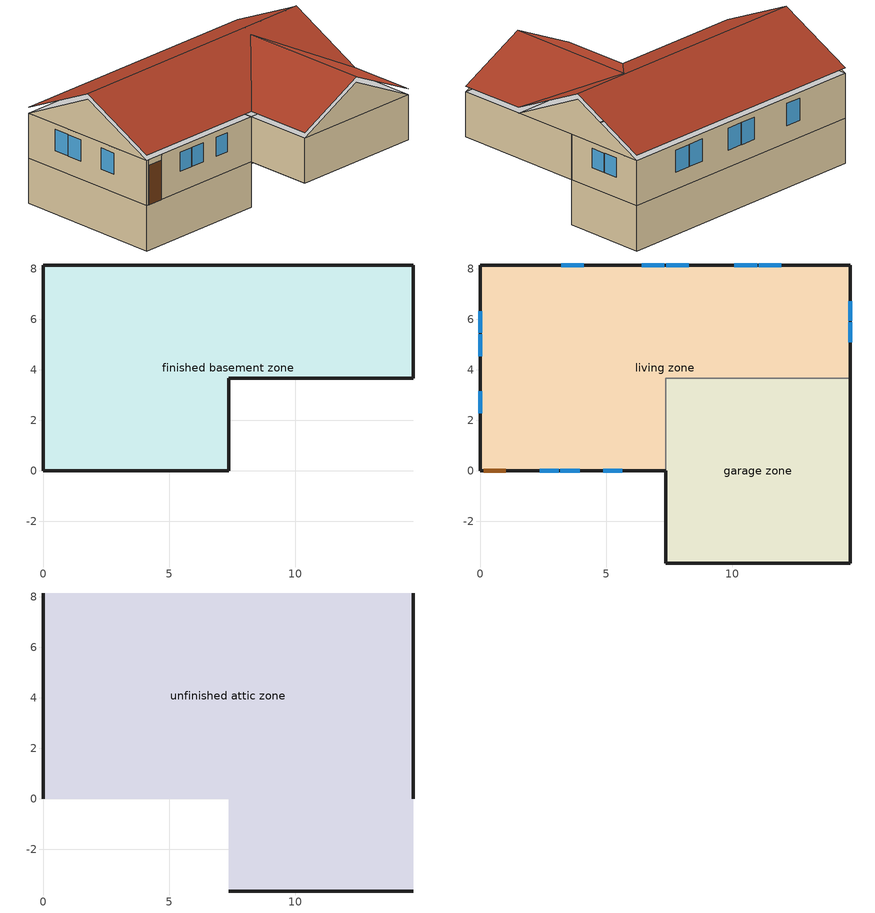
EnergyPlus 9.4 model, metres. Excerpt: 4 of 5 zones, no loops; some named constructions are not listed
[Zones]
finished basement zone
 floor foundation (FloorFndGrndFinB): 0,0 0,8.15 14.68,8.15 14.68,3.66 7.36,3.66 7.36,0 z-2.44
 wall foundation (WallFndGrndFinB): 0,8.15 0,0 7.36,0 7.36,3.66 14.68,3.66 14.68,8.15 0,8.15 z-2.44:0
garage zone
 floor foundation (FloorFndGrndUnfinSlab): 7.36,-3.66 7.36,3.66 14.68,3.66 14.68,-3.66 z0
 wall outside (WallExtUninsUnfin): 7.36,0 7.36,-3.66 14.68,-3.66 14.68,3.66 z0:2.44
 wall to living zone (WallIntFinInsUnfin Reversed): 14.68,3.66 7.36,3.66 7.36,0 z0:2.44
living zone
 floor to finished basement zone (FloorFinUninsFin): 0,0 0,8.15 14.68,8.15 14.68,3.66 7.36,3.66 7.36,0 z0
 wall outside (WallExtInsFin): 14.68,3.66 14.68,8.15 0,8.15 0,0 0.13,0 1.05,0 7.36,0 z0:2.44
 window (WindowConstruction): 14.68,5.09 14.68,5.88 / 14.68,5.94 14.68,6.72 z1.09:2.13; 2.35,0 3.12,0 / 3.18,0 3.95,0 / 4.87,0 5.64,0 z1.11:2.13; 0,6.33 0,5.47 / 0,5.41 0,4.54 / 0,3.15 0,2.29 z0.98:2.13; 11.93,8.15 11.04,8.15 / 10.98,8.15 10.08,8.15 / 8.27,8.15 7.37,8.15 / 7.31,8.15 6.41,8.15 / 4.12,8.15 3.22,8.15 z0.94:2.13
 door (Door): 0.15,0 1.02,0 z0:2.13
unfinished attic zone
 floor to living zone (FloorFinInsUnfinAttic): 14.68,8.15 14.68,3.66 7.36,3.66 7.36,0 0,0 0,8.15 z2.44
 floor to garage zone (FloorUnfinUninsUnfin): 14.68,3.66 14.68,0 7.36,0 7.36,3.66 z2.44; 7.36,-3.66 7.36,0 14.68,0 14.68,-3.66 z2.44
 wall outside (WallExtUninsUnfin): 0,4.08,4.48 0,8.15,2.44 0,0,2.44; 14.68,4.08,4.48 14.68,0,2.44 14.68,8.15,2.44; 7.36,-3.66,2.44 14.68,-3.66,2.44 11.02,-3.66,4.27
 roof outside (RoofUnfinInsExt): 0,4.08,4.78 14.68,4.08,4.78 14.68,8.15,2.74 0,8.15,2.74; 7.36,0,2.74 7.36,-3.66,2.74 11.02,-3.66,4.57 11.02,3.66,4.57; 14.68,0,2.74 11.02,3.66,4.57 11.02,-3.66,4.57 14.68,-3.66,2.74; 0,4.08,4.78 0,0,2.74 14.68,0,2.74 14.68,4.08,4.78
[Construction]
FloorFinInsUnfinAttic Reversed: Drywall 0.5 in., FloorUATrussandIns, FloorUAAdditionalCeilingIns
FloorFinUninsFin Reversed: Floor Covering, Wood Floor, RoofSheathing, FloorFinStudAndAirFloor, Drywall 0.5 in.
FloorUnfinUninsUnfin Reversed: RoofSheathing, FloorFinStudAndAirFloor 1
WallIntFinInsUnfin: WallSheathing, WallStudAndCavity 1
[Schedule:Day:Interval]
residential lighting schedule allday1: No, 01:00, 0.123302, 02:00, 0.0739811, 04:00, 0.0493208, 05:00, 0.0548336, 06:00, 0.150457, 07:00, 0.353231, 08:00, 0.447005, 09:00, 0.475041, 10:00, 0.488309, 11:00, 0.475032, 12:00, 0.456637, 13:00, 0.443361, 14:00, 0.439454, 15:00, 0.444486, 16:00, 0.47786, 17:00, 0.574395, 18:00, 0.759343, 19:00, 0.953504, 20:00, 1, 21:00, 0.854289, 22:00, 0.647696, 23:00, 0.556941, 24:00, 0.248321
residential lighting schedule allday2: No, 01:00, 0.123302, 02:00, 0.0739811, 04:00, 0.0493208, 05:00, 0.0545516, 06:00, 0.149051, 07:00, 0.34993, 08:00, 0.442827, 09:00, 0.468321, 10:00, 0.479186, 11:00, 0.466033, 12:00, 0.44781, 13:00, 0.434658, 14:00, 0.430787, 15:00, 0.43303, 16:00, 0.450602, 17:00, 0.50904, 18:00, 0.644221, 19:00, 0.836598, 20:00, 0.969663, 21:00, 0.930766, 22:00, 0.754879, 23:00, 0.668841, 24:00, 0.248321
residential lighting schedule allday3: No, 01:00, 0.123302, 02:00, 0.0739811, 04:00, 0.0493208, 05:00, 0.053781, 06:00, 0.145208, 07:00, 0.340909, 08:00, 0.431412, 09:00, 0.450182, 10:00, 0.454699, 11:00, 0.441885, 12:00, 0.424133, 13:00, 0.411319, 14:00, 0.407548, 15:00, 0.40855, 16:00, 0.418201, 17:00, 0.4534, 18:00, 0.546368, 19:00, 0.70833, 20:00, 0.875438, 21:00, 0.930501, 22:00, 0.827565, 23:00, 0.510623, 24:00, 0.248321
residential lighting schedule allday4: No, 01:00, 0.123302, 02:00, 0.0739811, 04:00, 0.0493208, 05:00, 0.0527285, 06:00, 0.13996, 07:00, 0.328587, 08:00, 0.415819, 09:00, 0.425922, 10:00, 0.422288, 11:00, 0.409937, 12:00, 0.392826, 13:00, 0.380475, 14:00, 0.376841, 15:00, 0.37659, 16:00, 0.377626, 17:00, 0.383211, 18:00, 0.405664, 19:00, 0.469863, 20:00, 0.597051, 21:00, 0.761124, 22:00, 0.871759, 23:00, 0.599598, 24:00, 0.248321
residential lighting schedule allday5: No, 01:00, 0.123302, 02:00, 0.0739811, 04:00, 0.0493208, 05:00, 0.0516759, 06:00, 0.134711, 07:00, 0.316265, 08:00, 0.400226, 09:00, 0.402261, 10:00, 0.391074, 11:00, 0.379187, 12:00, 0.362717, 13:00, 0.35083, 14:00, 0.347332, 15:00, 0.34706, 16:00, 0.347745, 17:00, 0.351373, 18:00, 0.366193, 19:00, 0.41067, 20:00, 0.506938, 21:00, 0.651367, 22:00, 0.785877, 23:00, 0.580106, 24:00, 0.248321
residential lighting schedule allday6: No, 01:00, 0.123302, 02:00, 0.0739811, 04:00, 0.0493208, 05:00, 0.0509054, 06:00, 0.130869, 07:00, 0.307245, 08:00, 0.388811, 09:00, 0.38532, 10:00, 0.368984, 11:00, 0.357436, 12:00, 0.341436, 13:00, 0.329888, 14:00, 0.32649, 15:00, 0.326226, 16:00, 0.32684, 17:00, 0.329866, 18:00, 0.341737, 19:00, 0.376949, 20:00, 0.45473, 21:00, 0.578932, 22:00, 0.712165, 23:00, 0.553216, 24:00, 0.248321
residential lighting schedule allday7: No, 01:00, 0.123302, 02:00, 0.0739811, 04:00, 0.0493208, 05:00, 0.0506234, 06:00, 0.129463, 07:00, 0.303943, 08:00, 0.384632, 09:00, 0.379199, 10:00, 0.361059, 11:00, 0.349635, 12:00, 0.333807, 13:00, 0.322383, 14:00, 0.319021, 15:00, 0.318763, 16:00, 0.319388, 17:00, 0.32246, 18:00, 0.334479, 19:00, 0.370027, 20:00, 0.448309, 21:00, 0.57287, 22:00, 0.705854, 23:00, 0.549731, 24:00, 0.248321
residential lighting schedule allday8: No, 01:00, 0.123302, 02:00, 0.0739811, 04:00, 0.0493208, 05:00, 0.0509054, 06:00, 0.130869, 07:00, 0.307245, 08:00, 0.388811, 09:00, 0.38532, 10:00, 0.368984, 11:00, 0.357436, 12:00, 0.341436, 13:00, 0.329888, 14:00, 0.32649, 15:00, 0.326248, 16:00, 0.327092, 17:00, 0.331413, 18:00, 0.348463, 19:00, 0.397833, 20:00, 0.500614, 21:00, 0.64787, 22:00, 0.775691, 23:00, 0.56979, 24:00, 0.248321
residential lighting schedule allday9: No, 01:00, 0.123302, 02:00, 0.0739811, 04:00, 0.0493208, 05:00, 0.0516759, 06:00, 0.134711, 07:00, 0.316265, 08:00, 0.400226, 09:00, 0.402261, 10:00, 0.391074, 11:00, 0.379187, 12:00, 0.362717, 13:00, 0.35083, 14:00, 0.347332, 15:00, 0.347237, 16:00, 0.349372, 17:00, 0.359428, 18:00, 0.394846, 19:00, 0.482858, 20:00, 0.631738, 21:00, 0.787598, 22:00, 0.850417, 23:00, 0.567018, 24:00, 0.248321
residential lighting schedule allday10: No, 01:00, 0.123302, 02:00, 0.0739811, 04:00, 0.0493208, 05:00, 0.0527285, 06:00, 0.13996, 07:00, 0.328587, 08:00, 0.415819, 09:00, 0.425922, 10:00, 0.422288, 11:00, 0.409937, 12:00, 0.392826, 13:00, 0.380475, 14:00, 0.376841, 15:00, 0.377279, 16:00, 0.383418, 17:00, 0.408404, 18:00, 0.481995, 19:00, 0.627038, 20:00, 0.804052, 21:00, 0.900903, 22:00, 0.83881, 23:00, 0.521548, 24:00, 0.248321
residential lighting schedule allday11: No, 01:00, 0.123302, 02:00, 0.0739811, 04:00, 0.0493208, 05:00, 0.053781, 06:00, 0.145208, 07:00, 0.340909, 08:00, 0.431412, 09:00, 0.450182, 10:00, 0.454699, 11:00, 0.441885, 12:00, 0.424133, 13:00, 0.411319, 14:00, 0.407548, 15:00, 0.41704, 16:00, 0.466995, 17:00, 0.583454, 18:00, 0.770079, 19:00, 0.929257, 20:00, 0.932107, 21:00, 0.776054, 22:00, 0.588319, 23:00, 0.509993, 24:00, 0.248321
residential lighting schedule allday12: No, 01:00, 0.123302, 02:00, 0.0739811, 04:00, 0.0493208, 05:00, 0.0545516, 06:00, 0.149051, 07:00, 0.34993, 08:00, 0.442827, 09:00, 0.468321, 10:00, 0.479186, 11:00, 0.466033, 12:00, 0.44781, 13:00, 0.434658, 14:00, 0.430787, 15:00, 0.440749, 16:00, 0.495698, 17:00, 0.626939, 18:00, 0.831803, 19:00, 0.986862, 20:00, 0.954097, 21:00, 0.764982, 22:00, 0.575481, 23:00, 0.501846, 24:00, 0.248321
Schedule Day 19; res mv_1 dryer exhaust schedule allday1; res mv_1 dryer exhaust schedule allday3; residential clothes dryer electric schedule allday1; residential clothes dryer electric schedule allday3; Schedule Day 1; Schedule Day 12; Schedule Day 13; Schedule Day 14; Schedule Day 16; Schedule Day 18; Schedule Day 20; Schedule Day 21; Schedule Day 22; Schedule Day 23; Schedule Day 24; Schedule Day 25; Schedule Day 26; Schedule Day 27; Schedule Day 28; Schedule Day 29; Schedule Day 3; Schedule Day 30; Schedule Day 31; Schedule Day 32; Schedule Day 33; Schedule Day 7; Window shading schedule allday1; Window shading schedule allday11; Window shading schedule allday12; Window shading schedule allday2; Window shading schedule allday3; Window shading schedule allday4: No, 24:00, 0
res mv_1 bath exhaust schedule allday1; res mv_1 bath exhaust schedule allday10; res mv_1 bath exhaust schedule allday11; res mv_1 bath exhaust schedule allday12; res mv_1 bath exhaust schedule allday2; res mv_1 bath exhaust schedule allday3; res mv_1 bath exhaust schedule allday4; res mv_1 bath exhaust schedule allday5; res mv_1 bath exhaust schedule allday6; res mv_1 bath exhaust schedule allday7; res mv_1 bath exhaust schedule allday8; res mv_1 bath exhaust schedule allday9; res mv_1 range exhaust schedule allday1; res mv_1 range exhaust schedule allday10; res mv_1 range exhaust schedule allday11; res mv_1 range exhaust schedule allday12; res mv_1 range exhaust schedule allday2; res mv_1 range exhaust schedule allday3; res mv_1 range exhaust schedule allday4; res mv_1 range exhaust schedule allday5; res mv_1 range exhaust schedule allday6; res mv_1 range exhaust schedule allday7; res mv_1 range exhaust schedule allday8; res mv_1 range exhaust schedule allday9: No, 19:00, 0, 20:00, 1, 24:00, 0
res mv_1 dryer exhaust schedule allday2: No, 09:10, 0, 09:20, 0.2, 16:10, 1, 16:20, 0.3, 24:00, 0
res mv_1 dryer exhaust schedule allday4: No, 10:30, 0, 10:40, 0.3, 11:00, 1, 11:10, 0.1, 11:50, 0, 12:00, 0.9, 12:10, 1, 12:20, 0.5, 24:00, 0
res mv_1 dryer exhaust schedule allday5: No, 09:10, 0, 09:20, 0.4, 09:40, 1, 24:00, 0
res mv_1 dryer exhaust schedule allday6: No, 13:00, 0, 13:40, 1, 13:50, 0.7, 24:00, 0
res mv_1 dryer exhaust schedule allday7: No, 11:10, 0, 11:20, 0.5, 11:30, 1, 11:40, 0.9, 24:00, 0
res nv_1 availability schedule allday1 on; res nv_1 availability schedule allday1 on 1; res nv_1 availability schedule allday1 on 10; res nv_1 availability schedule allday1 on 11; res nv_1 availability schedule allday1 on 2; res nv_1 availability schedule allday1 on 3; res nv_1 availability schedule allday1 on 4; res nv_1 availability schedule allday1 on 5; res nv_1 availability schedule allday1 on 6; res nv_1 availability schedule allday1 on 7; res nv_1 availability schedule allday1 on 8; res nv_1 availability schedule allday1 on 9: No, 01:00, 1, 02:00, 1, 03:00, 1, 04:00, 1, 05:00, 1, 06:00, 1, 07:00, 1, 08:00, 1, 09:00, 1, 10:00, 1, 11:00, 1, 12:00, 1, 13:00, 1, 14:00, 1, 15:00, 1, 16:00, 1, 17:00, 1, 18:00, 1, 19:00, 1, 20:00, 1, 21:00, 1, 22:00, 1, 23:00, 1, 24:00, 1
res nv_1 temp schedule allday1; res nv_1 temp schedule allday11; res nv_1 temp schedule allday12; res nv_1 temp schedule allday2; res nv_1 temp schedule allday3; res nv_1 temp schedule allday4: No, 24:00, 22.2222
res nv_1 temp schedule allday10; res nv_1 temp schedule allday5; res nv_1 temp schedule allday6: No, 24:00, 20.5556
res nv_1 temp schedule allday7; res nv_1 temp schedule allday8; res nv_1 temp schedule allday9: No, 01:00, 20.5556, 24:00, 22.2222
residential ceiling fan benchmark|living space schedule allday1; residential ceiling fan benchmark|living space schedule allday12; residential misc plug loads schedule allday1; residential misc plug loads schedule allday12: No, 01:00, 0.559347, 03:00, 0.517396, 04:00, 0.503412, 05:00, 0.461461, 06:00, 0.503412, 07:00, 0.601298, 08:00, 0.657232, 09:00, 0.475445, 10:00, 0.321624, 11:00, 0.335608, 12:00, 0.349592, 13:00, 0.335608, 14:00, 0.391543, 15:00, 0.433494, 16:00, 0.447477, 17:00, 0.545363, 18:00, 0.741134, 19:00, 0.880971, 20:00, 0.936905, 21:00, 0.99284, 22:00, 0.964873, 23:00, 0.825036, 24:00, 0.699183
residential ceiling fan benchmark|living space schedule allday10; residential misc plug loads schedule allday10: No, 01:00, 0.443712, 03:00, 0.410434, 04:00, 0.399341, 05:00, 0.366063, 06:00, 0.399341, 07:00, 0.476991, 08:00, 0.521362, 09:00, 0.377156, 10:00, 0.255135, 11:00, 0.266227, 12:00, 0.27732, 13:00, 0.266227, 14:00, 0.310599, 15:00, 0.343877, 16:00, 0.35497, 17:00, 0.43262, 18:00, 0.587919, 19:00, 0.698847, 20:00, 0.743218, 21:00, 0.787589, 22:00, 0.765404, 23:00, 0.654476, 24:00, 0.55464
residential ceiling fan benchmark|living space schedule allday11; residential misc plug loads schedule allday11: No, 01:00, 0.442368, 03:00, 0.40919, 04:00, 0.398131, 05:00, 0.364953, 06:00, 0.398131, 07:00, 0.475545, 08:00, 0.519782, 09:00, 0.376013, 10:00, 0.254361, 11:00, 0.265421, 12:00, 0.27648, 13:00, 0.265421, 14:00, 0.309657, 15:00, 0.342835, 16:00, 0.353894, 17:00, 0.431309, 18:00, 0.586137, 19:00, 0.696729, 20:00, 0.740966, 21:00, 0.785203, 22:00, 0.763084, 23:00, 0.652493, 24:00, 0.55296
residential ceiling fan benchmark|living space schedule allday2; residential misc plug loads schedule allday2: No, 01:00, 0.56338, 03:00, 0.521127, 04:00, 0.507042, 05:00, 0.464789, 06:00, 0.507042, 07:00, 0.605634, 08:00, 0.661972, 09:00, 0.478873, 10:00, 0.323944, 11:00, 0.338028, 12:00, 0.352113, 13:00, 0.338028, 14:00, 0.394366, 15:00, 0.43662, 16:00, 0.450704, 17:00, 0.549296, 18:00, 0.746479, 19:00, 0.887324, 20:00, 0.943662, 21:00, 1, 22:00, 0.971831, 23:00, 0.830986, 24:00, 0.704225
residential ceiling fan benchmark|living space schedule allday3; residential ceiling fan benchmark|living space schedule allday5; residential misc plug loads schedule allday3; residential misc plug loads schedule allday5: No, 01:00, 0.445057, 03:00, 0.411678, 04:00, 0.400551, 05:00, 0.367172, 06:00, 0.400551, 07:00, 0.478436, 08:00, 0.522942, 09:00, 0.378298, 10:00, 0.255908, 11:00, 0.267034, 12:00, 0.278161, 13:00, 0.267034, 14:00, 0.31154, 15:00, 0.344919, 16:00, 0.356046, 17:00, 0.433931, 18:00, 0.5897, 19:00, 0.700965, 20:00, 0.74547, 21:00, 0.789976, 22:00, 0.767723, 23:00, 0.656459, 24:00, 0.556321
residential ceiling fan benchmark|living space schedule allday4; residential misc plug loads schedule allday4: No, 01:00, 0.443264, 03:00, 0.410019, 04:00, 0.398938, 05:00, 0.365693, 06:00, 0.398938, 07:00, 0.476509, 08:00, 0.520835, 09:00, 0.376775, 10:00, 0.254877, 11:00, 0.265959, 12:00, 0.27704, 13:00, 0.265959, 14:00, 0.310285, 15:00, 0.34353, 16:00, 0.354611, 17:00, 0.432183, 18:00, 0.587325, 19:00, 0.698141, 20:00, 0.742468, 21:00, 0.786794, 22:00, 0.764631, 23:00, 0.653815, 24:00, 0.55408
residential ceiling fan benchmark|living space schedule allday6; residential ceiling fan benchmark|living space schedule allday9; residential misc plug loads schedule allday6; residential misc plug loads schedule allday9: No, 01:00, 0.370657, 03:00, 0.342857, 04:00, 0.333591, 05:00, 0.305792, 06:00, 0.333591, 07:00, 0.398456, 08:00, 0.435522, 09:00, 0.315058, 10:00, 0.213128, 11:00, 0.222394, 12:00, 0.23166, 13:00, 0.222394, 14:00, 0.25946, 15:00, 0.287259, 16:00, 0.296525, 17:00, 0.36139, 18:00, 0.49112, 19:00, 0.583784, 20:00, 0.62085, 21:00, 0.657916, 22:00, 0.639383, 23:00, 0.546719, 24:00, 0.463321
residential ceiling fan benchmark|living space schedule allday7; residential ceiling fan benchmark|living space schedule allday8; residential misc plug loads schedule allday7; residential misc plug loads schedule allday8: No, 01:00, 0.367968, 03:00, 0.34037, 04:00, 0.331171, 05:00, 0.303573, 06:00, 0.331171, 07:00, 0.395565, 08:00, 0.432362, 09:00, 0.312772, 10:00, 0.211581, 11:00, 0.220781, 12:00, 0.22998, 13:00, 0.220781, 14:00, 0.257577, 15:00, 0.285175, 16:00, 0.294374, 17:00, 0.358768, 18:00, 0.487557, 19:00, 0.579549, 20:00, 0.616346, 21:00, 0.653142, 22:00, 0.634744, 23:00, 0.542752, 24:00, 0.459959
residential ceiling fan schedule allday1; residential ceiling fan schedule allday10; residential ceiling fan schedule allday11; residential ceiling fan schedule allday12; residential ceiling fan schedule allday2; residential ceiling fan schedule allday3; residential ceiling fan schedule allday4; residential ceiling fan schedule allday5; residential ceiling fan schedule allday6; residential ceiling fan schedule allday7; residential ceiling fan schedule allday8; residential ceiling fan schedule allday9; Window shading schedule allday10; Window shading schedule allday5; Window shading schedule allday6; Window shading schedule allday7; Window shading schedule allday8; Window shading schedule allday9: No, 24:00, 1
residential clothes dryer electric schedule allday2: No, 11:10, 0, 11:20, 0.0714774, 11:30, 0.0606432, 11:40, 0.0865929, 12:30, 0, 12:40, 0.0620503, 12:50, 0.103879, 13:00, 0.0136683, 13:40, 0, 13:50, 0.0197387, 14:00, 0.054191, 14:10, 0.206975, 14:20, 0.0215879, 24:00, 0
residential clothes dryer electric schedule allday4: No, 12:30, 0, 12:40, 0.0051658, 13:50, 0, 14:00, 0.0673366, 24:00, 0
residential clothes dryer electric schedule allday5: No, 11:10, 0, 11:20, 0.0625528, 24:00, 0
residential clothes dryer electric schedule allday6: No, 15:00, 0, 15:10, 0.0912161, 24:00, 0
residential clothes dryer electric schedule allday7: No, 13:10, 0, 13:20, 0.0174673, 24:00, 0
residential extra refrigerator schedule allday1; residential extra refrigerator schedule allday12; residential freezer schedule allday1; residential freezer schedule allday12; residential refrigerator schedule allday1; residential refrigerator schedule allday12: No, 01:00, 0.610949, 02:00, 0.595675, 03:00, 0.580401, 04:00, 0.565128, 06:00, 0.549854, 07:00, 0.580401, 08:00, 0.610949, 10:00, 0.626223, 12:00, 0.610949, 15:00, 0.641496, 16:00, 0.626223, 17:00, 0.672044, 18:00, 0.733139, 19:00, 0.763686, 20:00, 0.733139, 21:00, 0.717865, 22:00, 0.702591, 23:00, 0.672044, 24:00, 0.626223
residential extra refrigerator schedule allday10; residential freezer schedule allday10; residential refrigerator schedule allday10: No, 01:00, 0.679562, 02:00, 0.662573, 03:00, 0.645584, 04:00, 0.628595, 06:00, 0.611606, 07:00, 0.645584, 08:00, 0.679562, 10:00, 0.696551, 12:00, 0.679562, 15:00, 0.71354, 16:00, 0.696551, 17:00, 0.747518, 18:00, 0.815474, 19:00, 0.849453, 20:00, 0.815474, 21:00, 0.798485, 22:00, 0.781496, 23:00, 0.747518, 24:00, 0.696551
residential extra refrigerator schedule allday11; residential freezer schedule allday11; residential refrigerator schedule allday11: No, 01:00, 0.675182, 02:00, 0.658303, 03:00, 0.641423, 04:00, 0.624544, 06:00, 0.607664, 07:00, 0.641423, 08:00, 0.675182, 10:00, 0.692062, 12:00, 0.675182, 15:00, 0.708942, 16:00, 0.692062, 17:00, 0.742701, 18:00, 0.810219, 19:00, 0.843978, 20:00, 0.810219, 21:00, 0.793339, 22:00, 0.77646, 23:00, 0.742701, 24:00, 0.692062
residential extra refrigerator schedule allday2; residential freezer schedule allday2; residential refrigerator schedule allday2: No, 01:00, 0.609489, 02:00, 0.594252, 03:00, 0.579015, 04:00, 0.563777, 06:00, 0.54854, 07:00, 0.579015, 08:00, 0.609489, 10:00, 0.624726, 12:00, 0.609489, 15:00, 0.639964, 16:00, 0.624726, 17:00, 0.670438, 18:00, 0.731387, 19:00, 0.761861, 20:00, 0.731387, 21:00, 0.71615, 22:00, 0.700912, 23:00, 0.670438, 24:00, 0.624726
residential extra refrigerator schedule allday3; residential extra refrigerator schedule allday4; residential extra refrigerator schedule allday5; residential freezer schedule allday3; residential freezer schedule allday4; residential freezer schedule allday5; residential refrigerator schedule allday3; residential refrigerator schedule allday4; residential refrigerator schedule allday5: No, 01:00, 0.791241, 02:00, 0.77146, 03:00, 0.751679, 04:00, 0.731898, 06:00, 0.712117, 07:00, 0.751679, 08:00, 0.791241, 10:00, 0.811022, 12:00, 0.791241, 15:00, 0.830803, 16:00, 0.811022, 17:00, 0.870365, 18:00, 0.949489, 19:00, 0.989051, 20:00, 0.949489, 21:00, 0.929708, 22:00, 0.909927, 23:00, 0.870365, 24:00, 0.811022
residential extra refrigerator schedule allday6; residential extra refrigerator schedule allday7; residential extra refrigerator schedule allday8; residential extra refrigerator schedule allday9; residential freezer schedule allday6; residential freezer schedule allday7; residential freezer schedule allday8; residential freezer schedule allday9; residential refrigerator schedule allday6; residential refrigerator schedule allday7; residential refrigerator schedule allday8; residential refrigerator schedule allday9: No, 01:00, 0.8, 02:00, 0.78, 03:00, 0.76, 04:00, 0.74, 06:00, 0.72, 07:00, 0.76, 08:00, 0.8, 10:00, 0.82, 12:00, 0.8, 15:00, 0.84, 16:00, 0.82, 17:00, 0.88, 18:00, 0.96, 19:00, 1, 20:00, 0.96, 21:00, 0.94, 22:00, 0.92, 23:00, 0.88, 24:00, 0.82
residential gas fireplace schedule allday1; residential gas fireplace schedule allday12; residential gas lighting schedule allday1; residential gas lighting schedule allday12; residential well pump schedule allday1; residential well pump schedule allday12: No, 01:00, 0.508543, 02:00, 0.265829, 03:00, 0.219598, 04:00, 0.173367, 05:00, 0.184925, 06:00, 0.20804, 07:00, 0.300503, 09:00, 0.381407, 10:00, 0.36985, 12:00, 0.381407, 15:00, 0.36985, 16:00, 0.381407, 17:00, 0.520101, 18:00, 0.658795, 19:00, 0.762815, 20:00, 0.878393, 21:00, 0.936182, 22:00, 0.993971, 23:00, 0.866835, 24:00, 0.751257
residential gas fireplace schedule allday10; residential gas lighting schedule allday10; residential well pump schedule allday10: No, 01:00, 0.430984, 02:00, 0.225287, 03:00, 0.186107, 04:00, 0.146926, 05:00, 0.156721, 06:00, 0.176312, 07:00, 0.254672, 09:00, 0.323238, 10:00, 0.313443, 12:00, 0.323238, 15:00, 0.313443, 16:00, 0.323238, 17:00, 0.440779, 18:00, 0.55832, 19:00, 0.646476, 20:00, 0.744426, 21:00, 0.793402, 22:00, 0.842377, 23:00, 0.734631, 24:00, 0.63668
residential gas fireplace schedule allday11; residential gas lighting schedule allday11; residential well pump schedule allday11: No, 01:00, 0.429221, 02:00, 0.224366, 03:00, 0.185345, 04:00, 0.146325, 05:00, 0.15608, 06:00, 0.17559, 07:00, 0.253631, 09:00, 0.321916, 10:00, 0.312161, 12:00, 0.321916, 15:00, 0.312161, 16:00, 0.321916, 17:00, 0.438976, 18:00, 0.556036, 19:00, 0.643832, 20:00, 0.741382, 21:00, 0.790157, 22:00, 0.838932, 23:00, 0.731627, 24:00, 0.634076
residential gas fireplace schedule allday2; residential gas lighting schedule allday2; residential well pump schedule allday2: No, 01:00, 0.511628, 02:00, 0.267442, 03:00, 0.22093, 04:00, 0.174419, 05:00, 0.186047, 06:00, 0.209302, 07:00, 0.302326, 09:00, 0.383721, 10:00, 0.372093, 12:00, 0.383721, 15:00, 0.372093, 16:00, 0.383721, 17:00, 0.523256, 18:00, 0.662791, 19:00, 0.767442, 20:00, 0.883721, 21:00, 0.94186, 22:00, 1, 23:00, 0.872093, 24:00, 0.755814
residential gas fireplace schedule allday3; residential gas fireplace schedule allday5; residential gas lighting schedule allday3; residential gas lighting schedule allday5; residential well pump schedule allday3; residential well pump schedule allday5: No, 01:00, 0.446407, 02:00, 0.233349, 03:00, 0.192767, 04:00, 0.152184, 05:00, 0.16233, 06:00, 0.182621, 07:00, 0.263786, 09:00, 0.334806, 10:00, 0.32466, 12:00, 0.334806, 15:00, 0.32466, 16:00, 0.334806, 17:00, 0.456553, 18:00, 0.578301, 19:00, 0.669611, 20:00, 0.771067, 21:00, 0.821796, 22:00, 0.872524, 23:00, 0.760922, 24:00, 0.659466
residential gas fireplace schedule allday4; residential gas lighting schedule allday4; residential well pump schedule allday4: No, 01:00, 0.445085, 02:00, 0.232658, 03:00, 0.192196, 04:00, 0.151734, 05:00, 0.161849, 06:00, 0.18208, 07:00, 0.263005, 09:00, 0.333814, 10:00, 0.323698, 12:00, 0.333814, 15:00, 0.323698, 16:00, 0.333814, 17:00, 0.455201, 18:00, 0.576588, 19:00, 0.667628, 20:00, 0.768784, 21:00, 0.819362, 22:00, 0.86994, 23:00, 0.758668, 24:00, 0.657513
residential gas fireplace schedule allday6; residential gas fireplace schedule allday9; residential gas lighting schedule allday6; residential gas lighting schedule allday9; residential well pump schedule allday6; residential well pump schedule allday9: No, 01:00, 0.391323, 02:00, 0.204555, 03:00, 0.16898, 04:00, 0.133405, 05:00, 0.142299, 06:00, 0.160087, 07:00, 0.231236, 09:00, 0.293492, 10:00, 0.284598, 12:00, 0.293492, 15:00, 0.284598, 16:00, 0.293492, 17:00, 0.400216, 18:00, 0.506941, 19:00, 0.586984, 20:00, 0.675921, 21:00, 0.720389, 22:00, 0.764858, 23:00, 0.667027, 24:00, 0.57809
residential gas fireplace schedule allday7; residential gas fireplace schedule allday8; residential gas lighting schedule allday7; residential gas lighting schedule allday8; residential well pump schedule allday7; residential well pump schedule allday8: No, 01:00, 0.389119, 02:00, 0.203403, 03:00, 0.168029, 04:00, 0.132654, 05:00, 0.141498, 06:00, 0.159185, 07:00, 0.229934, 09:00, 0.291839, 10:00, 0.282996, 12:00, 0.291839, 15:00, 0.282996, 16:00, 0.291839, 17:00, 0.397963, 18:00, 0.504086, 19:00, 0.583679, 20:00, 0.672115, 21:00, 0.716333, 22:00, 0.760551, 23:00, 0.663271, 24:00, 0.574835
residential gas grill schedule allday1; residential gas grill schedule allday12; residential gas grill schedule allday2: No, 01:00, 0.0248447, 03:00, 0.00621118, 04:00, 0.0124224, 05:00, 0.0434783, 06:00, 0.0745342, 07:00, 0.180124, 08:00, 0.285714, 09:00, 0.273292, 10:00, 0.254658, 11:00, 0.273292, 12:00, 0.285714, 13:00, 0.26087, 14:00, 0.236025, 15:00, 0.304348, 16:00, 0.36646, 17:00, 0.68323, 18:00, 1, 19:00, 0.714286, 20:00, 0.434783, 21:00, 0.273292, 22:00, 0.118012, 23:00, 0.0807453, 24:00, 0.0434783
residential gas grill schedule allday10; residential gas grill schedule allday11: No, 01:00, 0.0245729, 03:00, 0.00614324, 04:00, 0.0122865, 05:00, 0.0430027, 06:00, 0.0737188, 07:00, 0.178154, 08:00, 0.282589, 09:00, 0.270302, 10:00, 0.251873, 11:00, 0.270302, 12:00, 0.282589, 13:00, 0.258016, 14:00, 0.233443, 15:00, 0.301019, 16:00, 0.362451, 17:00, 0.675756, 18:00, 0.989061, 19:00, 0.706472, 20:00, 0.430027, 21:00, 0.270302, 22:00, 0.116721, 23:00, 0.0798621, 24:00, 0.0430027
residential gas grill schedule allday3; residential gas grill schedule allday5: No, 01:00, 0.022444, 03:00, 0.00561101, 04:00, 0.011222, 05:00, 0.0392771, 06:00, 0.0673321, 07:00, 0.162719, 08:00, 0.258107, 09:00, 0.246885, 10:00, 0.230051, 11:00, 0.246885, 12:00, 0.258107, 13:00, 0.235662, 14:00, 0.213218, 15:00, 0.27494, 16:00, 0.33105, 17:00, 0.617211, 18:00, 0.903373, 19:00, 0.645266, 20:00, 0.392771, 21:00, 0.246885, 22:00, 0.106609, 23:00, 0.0729431, 24:00, 0.0392771
residential gas grill schedule allday4: No, 01:00, 0.0223535, 03:00, 0.00558836, 04:00, 0.0111767, 05:00, 0.0391185, 06:00, 0.0670604, 07:00, 0.162063, 08:00, 0.257065, 09:00, 0.245888, 10:00, 0.229123, 11:00, 0.245888, 12:00, 0.257065, 13:00, 0.234711, 14:00, 0.212358, 15:00, 0.27383, 16:00, 0.329713, 17:00, 0.61472, 18:00, 0.899727, 19:00, 0.642662, 20:00, 0.391185, 21:00, 0.245888, 22:00, 0.106179, 23:00, 0.0726487, 24:00, 0.0391185
residential gas grill schedule allday6; residential gas grill schedule allday9: No, 01:00, 0.0201566, 03:00, 0.00503915, 04:00, 0.0100783, 05:00, 0.0352741, 06:00, 0.0604698, 07:00, 0.146135, 08:00, 0.231801, 09:00, 0.221723, 10:00, 0.206605, 11:00, 0.221723, 12:00, 0.231801, 13:00, 0.211644, 14:00, 0.191488, 15:00, 0.246918, 16:00, 0.29731, 17:00, 0.554307, 18:00, 0.811304, 19:00, 0.579503, 20:00, 0.352741, 21:00, 0.221723, 22:00, 0.0957439, 23:00, 0.065509, 24:00, 0.0352741
residential gas grill schedule allday7; residential gas grill schedule allday8: No, 01:00, 0.0202925, 03:00, 0.00507312, 04:00, 0.0101462, 05:00, 0.0355119, 06:00, 0.0608775, 07:00, 0.147121, 08:00, 0.233364, 09:00, 0.223217, 10:00, 0.207998, 11:00, 0.223217, 12:00, 0.233364, 13:00, 0.213071, 14:00, 0.192779, 15:00, 0.248583, 16:00, 0.299314, 17:00, 0.558044, 18:00, 0.816773, 19:00, 0.583409, 20:00, 0.355119, 21:00, 0.223217, 22:00, 0.0963894, 23:00, 0.0659506, 24:00, 0.0355119
residential hot tub heater electric schedule allday1; residential hot tub heater electric schedule allday10; residential hot tub heater electric schedule allday12; residential hot tub heater electric schedule allday3; residential hot tub heater electric schedule allday5: No, 01:00, 0.151232, 02:00, 0.182738, 03:00, 0.151232, 04:00, 0.182738, 05:00, 0.296162, 06:00, 0.422188, 07:00, 0.359175, 09:00, 0.151232, 10:00, 0.119725, 11:00, 0.0945197, 14:00, 0.0882184, 15:00, 0.151232, 16:00, 0.365476, 17:00, 0.793966, 18:00, 0.76876, 19:00, 0.428489, 20:00, 0.38438, 21:00, 0.321367, 22:00, 0.270956, 24:00, 0.151232
residential hot tub heater electric schedule allday11; residential hot tub heater electric schedule allday4: No, 01:00, 0.150246, 02:00, 0.181548, 03:00, 0.150246, 04:00, 0.181548, 05:00, 0.294232, 06:00, 0.419438, 07:00, 0.356835, 09:00, 0.150246, 10:00, 0.118945, 11:00, 0.0939039, 14:00, 0.0876437, 15:00, 0.150246, 16:00, 0.363095, 17:00, 0.788793, 18:00, 0.763752, 19:00, 0.425698, 20:00, 0.381876, 21:00, 0.319273, 22:00, 0.269191, 24:00, 0.150246
residential hot tub heater electric schedule allday2: No, 01:00, 0.152381, 02:00, 0.184127, 03:00, 0.152381, 04:00, 0.184127, 05:00, 0.298413, 06:00, 0.425397, 07:00, 0.361905, 09:00, 0.152381, 10:00, 0.120635, 11:00, 0.0952381, 14:00, 0.0888889, 15:00, 0.152381, 16:00, 0.368254, 17:00, 0.8, 18:00, 0.774603, 19:00, 0.431746, 20:00, 0.387302, 21:00, 0.32381, 22:00, 0.273016, 24:00, 0.152381
residential hot tub heater electric schedule allday6; residential hot tub heater electric schedule allday9: No, 01:00, 0.190476, 02:00, 0.230159, 03:00, 0.190476, 04:00, 0.230159, 05:00, 0.373016, 06:00, 0.531746, 07:00, 0.452381, 09:00, 0.190476, 10:00, 0.150794, 11:00, 0.119048, 14:00, 0.111111, 15:00, 0.190476, 16:00, 0.460317, 17:00, 1, 18:00, 0.968254, 19:00, 0.539683, 20:00, 0.484127, 21:00, 0.404762, 22:00, 0.34127, 24:00, 0.190476
residential hot tub heater electric schedule allday7; residential hot tub heater electric schedule allday8: No, 01:00, 0.190148, 02:00, 0.229762, 03:00, 0.190148, 04:00, 0.229762, 05:00, 0.372373, 06:00, 0.530829, 07:00, 0.451601, 09:00, 0.190148, 10:00, 0.150534, 11:00, 0.118842, 14:00, 0.11092, 15:00, 0.190148, 16:00, 0.459524, 17:00, 0.998276, 18:00, 0.966585, 19:00, 0.538752, 20:00, 0.483292, 21:00, 0.404064, 22:00, 0.340681, 24:00, 0.190148
residential hot water distribution schedule allday1; residential hot water distribution schedule allday10; residential hot water distribution schedule allday11; residential hot water distribution schedule allday12; residential hot water distribution schedule allday2; residential hot water distribution schedule allday3; residential hot water distribution schedule allday4; residential hot water distribution schedule allday5; residential hot water distribution schedule allday6; residential hot water distribution schedule allday7; residential hot water distribution schedule allday8; residential hot water distribution schedule allday9: No, 01:00, 0.078424, 02:00, 0.0392749, 04:00, 0.00981873, 05:00, 0.0392749, 06:00, 0.274547, 07:00, 0.941213, 08:00, 1, 09:00, 0.960725, 10:00, 0.843152, 11:00, 0.764728, 12:00, 0.60788, 13:00, 0.529456, 15:00, 0.470544, 16:00, 0.411757, 17:00, 0.548968, 18:00, 0.725453, 19:00, 0.86279, 20:00, 0.823515, 21:00, 0.745091, 22:00, 0.60788, 23:00, 0.529456, 24:00, 0.294058
residential occupants schedule allday1; residential occupants schedule allday10; residential occupants schedule allday11; residential occupants schedule allday12; residential occupants schedule allday2; residential occupants schedule allday3; residential occupants schedule allday4; residential occupants schedule allday5; residential occupants schedule allday6; residential occupants schedule allday7; residential occupants schedule allday8; residential occupants schedule allday9: No, 07:00, 1, 08:00, 0.88, 09:00, 0.41, 16:00, 0.24, 17:00, 0.29, 18:00, 0.55, 21:00, 0.9, 24:00, 1
residential pool heater electric schedule allday1; residential pool heater electric schedule allday12: No, 03:00, 0.0234796, 04:00, 0.0313062, 05:00, 0.0626123, 06:00, 0.117398, 07:00, 0.20349, 08:00, 0.344368, 09:00, 0.657429, 10:00, 0.947011, 11:00, 0.993971, 12:00, 0.947011, 13:00, 0.939185, 14:00, 0.704389, 15:00, 0.586991, 16:00, 0.477419, 17:00, 0.289582, 18:00, 0.18001, 19:00, 0.101745, 20:00, 0.0626123, 21:00, 0.0313062, 24:00, 0.0234796
residential pool heater electric schedule allday10: No, 03:00, 0.0198987, 04:00, 0.0265316, 05:00, 0.0530631, 06:00, 0.0994934, 07:00, 0.172455, 08:00, 0.291847, 09:00, 0.557163, 10:00, 0.80258, 11:00, 0.842377, 12:00, 0.80258, 13:00, 0.795947, 14:00, 0.59696, 15:00, 0.497467, 16:00, 0.404606, 17:00, 0.245417, 18:00, 0.152557, 19:00, 0.0862276, 20:00, 0.0530631, 21:00, 0.0265316, 24:00, 0.0198987
residential pool heater electric schedule allday11: No, 03:00, 0.0198173, 04:00, 0.0264231, 05:00, 0.0528461, 06:00, 0.0990865, 07:00, 0.17175, 08:00, 0.290654, 09:00, 0.554884, 10:00, 0.799297, 11:00, 0.838932, 12:00, 0.799297, 13:00, 0.792692, 14:00, 0.594519, 15:00, 0.495432, 16:00, 0.402952, 17:00, 0.244413, 18:00, 0.151933, 19:00, 0.0858749, 20:00, 0.0528461, 21:00, 0.0264231, 24:00, 0.0198173
residential pool heater electric schedule allday2: No, 03:00, 0.023622, 04:00, 0.0314961, 05:00, 0.0629921, 06:00, 0.11811, 07:00, 0.204724, 08:00, 0.346457, 09:00, 0.661417, 10:00, 0.952756, 11:00, 1, 12:00, 0.952756, 13:00, 0.944882, 14:00, 0.708661, 15:00, 0.590551, 16:00, 0.480315, 17:00, 0.291339, 18:00, 0.181102, 19:00, 0.102362, 20:00, 0.0629921, 21:00, 0.0314961, 24:00, 0.023622
residential pool heater electric schedule allday3; residential pool heater electric schedule allday5: No, 03:00, 0.0206108, 04:00, 0.0274811, 05:00, 0.0549621, 06:00, 0.103054, 07:00, 0.178627, 08:00, 0.302292, 09:00, 0.577102, 10:00, 0.831302, 11:00, 0.872524, 12:00, 0.831302, 13:00, 0.824432, 14:00, 0.618324, 15:00, 0.51527, 16:00, 0.419086, 17:00, 0.2542, 18:00, 0.158016, 19:00, 0.0893134, 20:00, 0.0549621, 21:00, 0.0274811, 24:00, 0.0206108
residential pool heater electric schedule allday4: No, 03:00, 0.0205498, 04:00, 0.0273997, 05:00, 0.0547994, 06:00, 0.102749, 07:00, 0.178098, 08:00, 0.301396, 09:00, 0.575393, 10:00, 0.82884, 11:00, 0.86994, 12:00, 0.82884, 13:00, 0.82199, 14:00, 0.616493, 15:00, 0.513744, 16:00, 0.417845, 17:00, 0.253447, 18:00, 0.157548, 19:00, 0.0890489, 20:00, 0.0547994, 21:00, 0.0273997, 24:00, 0.0205498
residential pool heater electric schedule allday6; residential pool heater electric schedule allday9: No, 03:00, 0.0180675, 04:00, 0.02409, 05:00, 0.04818, 06:00, 0.0903375, 07:00, 0.156585, 08:00, 0.26499, 09:00, 0.50589, 10:00, 0.728723, 11:00, 0.764858, 12:00, 0.728723, 13:00, 0.7227, 14:00, 0.542025, 15:00, 0.451688, 16:00, 0.367373, 17:00, 0.222833, 18:00, 0.138518, 19:00, 0.0782925, 20:00, 0.04818, 21:00, 0.02409, 24:00, 0.0180675
residential pool heater electric schedule allday7; residential pool heater electric schedule allday8: No, 03:00, 0.0179658, 04:00, 0.0239544, 05:00, 0.0479087, 06:00, 0.0898289, 07:00, 0.155703, 08:00, 0.263498, 09:00, 0.503042, 10:00, 0.72462, 11:00, 0.760551, 12:00, 0.72462, 13:00, 0.718631, 14:00, 0.538973, 15:00, 0.449144, 16:00, 0.365304, 17:00, 0.221578, 18:00, 0.137738, 19:00, 0.0778517, 20:00, 0.0479087, 21:00, 0.0239544, 24:00, 0.0179658
residential range electric|false schedule allday1; residential range electric|false schedule allday12; residential range electric|false schedule allday2: No, 02:00, 0.0466667, 04:00, 0.0266667, 05:00, 0.0466667, 06:00, 0.0733333, 07:00, 0.166667, 08:00, 0.28, 09:00, 0.306667, 10:00, 0.32, 11:00, 0.28, 12:00, 0.333333, 13:00, 0.38, 14:00, 0.306667, 15:00, 0.38, 16:00, 0.293333, 17:00, 0.613333, 18:00, 1, 19:00, 0.78, 20:00, 0.4, 21:00, 0.233333, 22:00, 0.166667, 23:00, 0.106667, 24:00, 0.0733333
residential range electric|false schedule allday10; residential range electric|false schedule allday11: No, 02:00, 0.0461562, 04:00, 0.026375, 05:00, 0.0461562, 06:00, 0.0725311, 07:00, 0.164844, 08:00, 0.276937, 09:00, 0.303312, 10:00, 0.3165, 11:00, 0.276937, 12:00, 0.329687, 13:00, 0.375843, 14:00, 0.303312, 15:00, 0.375843, 16:00, 0.290125, 17:00, 0.606624, 18:00, 0.989061, 19:00, 0.771468, 20:00, 0.395624, 21:00, 0.230781, 22:00, 0.164844, 23:00, 0.1055, 24:00, 0.0725311
residential range electric|false schedule allday3; residential range electric|false schedule allday5: No, 02:00, 0.0421574, 04:00, 0.0240899, 05:00, 0.0421574, 06:00, 0.0662473, 07:00, 0.150562, 08:00, 0.252944, 09:00, 0.277034, 10:00, 0.289079, 11:00, 0.252944, 12:00, 0.301124, 13:00, 0.343282, 14:00, 0.277034, 15:00, 0.343282, 16:00, 0.264989, 17:00, 0.554069, 18:00, 0.903373, 19:00, 0.704631, 20:00, 0.361349, 21:00, 0.210787, 22:00, 0.150562, 23:00, 0.0963598, 24:00, 0.0662473
residential range electric|false schedule allday4: No, 02:00, 0.0419872, 04:00, 0.0239927, 05:00, 0.0419872, 06:00, 0.0659799, 07:00, 0.149954, 08:00, 0.251923, 09:00, 0.275916, 10:00, 0.287912, 11:00, 0.251923, 12:00, 0.299909, 13:00, 0.341896, 14:00, 0.275916, 15:00, 0.341896, 16:00, 0.26392, 17:00, 0.551832, 18:00, 0.899727, 19:00, 0.701787, 20:00, 0.359891, 21:00, 0.209936, 22:00, 0.149954, 23:00, 0.0959708, 24:00, 0.0659799
residential range electric|false schedule allday6; residential range electric|false schedule allday9: No, 02:00, 0.0378608, 04:00, 0.0216348, 05:00, 0.0378608, 06:00, 0.0594956, 07:00, 0.135217, 08:00, 0.227165, 09:00, 0.2488, 10:00, 0.259617, 11:00, 0.227165, 12:00, 0.270435, 13:00, 0.308295, 14:00, 0.2488, 15:00, 0.308295, 16:00, 0.237982, 17:00, 0.4976, 18:00, 0.811304, 19:00, 0.632817, 20:00, 0.324521, 21:00, 0.189304, 22:00, 0.135217, 23:00, 0.086539, 24:00, 0.0594956
residential range electric|false schedule allday7; residential range electric|false schedule allday8: No, 02:00, 0.0381161, 04:00, 0.0217806, 05:00, 0.0381161, 06:00, 0.0598967, 07:00, 0.136129, 08:00, 0.228696, 09:00, 0.250477, 10:00, 0.261367, 11:00, 0.228696, 12:00, 0.272258, 13:00, 0.310374, 14:00, 0.250477, 15:00, 0.310374, 16:00, 0.239587, 17:00, 0.500954, 18:00, 0.816773, 19:00, 0.637083, 20:00, 0.326709, 21:00, 0.19058, 22:00, 0.136129, 23:00, 0.0871225, 24:00, 0.0598967
Schedule Day 2: No, 24:00, 112.539
[Schedule:Week:Daily]
residential lighting schedule Week Rule - Feb4-Feb24: residential lighting schedule allday2, residential lighting schedule allday2, residential lighting schedule allday2, residential lighting schedule allday2, residential lighting schedule allday2, residential lighting schedule allday2, residential lighting schedule allday2, Schedule Day 19, Schedule Day 19, Schedule Day 19, Schedule Day 19, Schedule Day 19
residential lighting schedule Week Rule - Feb25-Mar3: residential lighting schedule allday2, residential lighting schedule allday2, residential lighting schedule allday2, residential lighting schedule allday2, residential lighting schedule allday3, residential lighting schedule allday3, residential lighting schedule allday3, Schedule Day 19, Schedule Day 19, Schedule Day 19, Schedule Day 19, Schedule Day 19
residential lighting schedule Week Rule - Mar4-Mar31: residential lighting schedule allday3, residential lighting schedule allday3, residential lighting schedule allday3, residential lighting schedule allday3, residential lighting schedule allday3, residential lighting schedule allday3, residential lighting schedule allday3, Schedule Day 19, Schedule Day 19, Schedule Day 19, Schedule Day 19, Schedule Day 19
residential lighting schedule Week Rule - Apr1-Apr28: residential lighting schedule allday4, residential lighting schedule allday4, residential lighting schedule allday4, residential lighting schedule allday4, residential lighting schedule allday4, residential lighting schedule allday4, residential lighting schedule allday4, Schedule Day 19, Schedule Day 19, Schedule Day 19, Schedule Day 19, Schedule Day 19
residential lighting schedule Week Rule - Apr29-May5: residential lighting schedule allday4, residential lighting schedule allday4, residential lighting schedule allday5, residential lighting schedule allday5, residential lighting schedule allday5, residential lighting schedule allday5, residential lighting schedule allday5, Schedule Day 19, Schedule Day 19, Schedule Day 19, Schedule Day 19, Schedule Day 19
residential lighting schedule Week Rule - May6-May26: residential lighting schedule allday5, residential lighting schedule allday5, residential lighting schedule allday5, residential lighting schedule allday5, residential lighting schedule allday5, residential lighting schedule allday5, residential lighting schedule allday5, Schedule Day 19, Schedule Day 19, Schedule Day 19, Schedule Day 19, Schedule Day 19
residential lighting schedule Week Rule - May27-Jun2: residential lighting schedule allday5, residential lighting schedule allday5, residential lighting schedule allday5, residential lighting schedule allday5, residential lighting schedule allday5, residential lighting schedule allday6, residential lighting schedule allday6, Schedule Day 19, Schedule Day 19, Schedule Day 19, Schedule Day 19, Schedule Day 19
residential lighting schedule Week Rule - Jun3-Jun30: residential lighting schedule allday6, residential lighting schedule allday6, residential lighting schedule allday6, residential lighting schedule allday6, residential lighting schedule allday6, residential lighting schedule allday6, residential lighting schedule allday6, Schedule Day 19, Schedule Day 19, Schedule Day 19, Schedule Day 19, Schedule Day 19
residential lighting schedule Week Rule - Jul1-Jul28: residential lighting schedule allday7, residential lighting schedule allday7, residential lighting schedule allday7, residential lighting schedule allday7, residential lighting schedule allday7, residential lighting schedule allday7, residential lighting schedule allday7, Schedule Day 19, Schedule Day 19, Schedule Day 19, Schedule Day 19, Schedule Day 19
residential lighting schedule Week Rule - Jul29-Aug4: residential lighting schedule allday7, residential lighting schedule allday7, residential lighting schedule allday7, residential lighting schedule allday8, residential lighting schedule allday8, residential lighting schedule allday8, residential lighting schedule allday8, Schedule Day 19, Schedule Day 19, Schedule Day 19, Schedule Day 19, Schedule Day 19
residential lighting schedule Week Rule - Aug5-Aug25: residential lighting schedule allday8, residential lighting schedule allday8, residential lighting schedule allday8, residential lighting schedule allday8, residential lighting schedule allday8, residential lighting schedule allday8, residential lighting schedule allday8, Schedule Day 19, Schedule Day 19, Schedule Day 19, Schedule Day 19, Schedule Day 19
residential lighting schedule Week Rule - Aug26-Sep1: residential lighting schedule allday8, residential lighting schedule allday8, residential lighting schedule allday8, residential lighting schedule allday8, residential lighting schedule allday8, residential lighting schedule allday8, residential lighting schedule allday9, Schedule Day 19, Schedule Day 19, Schedule Day 19, Schedule Day 19, Schedule Day 19
residential lighting schedule Week Rule - Sep2-Sep29: residential lighting schedule allday9, residential lighting schedule allday9, residential lighting schedule allday9, residential lighting schedule allday9, residential lighting schedule allday9, residential lighting schedule allday9, residential lighting schedule allday9, Schedule Day 19, Schedule Day 19, Schedule Day 19, Schedule Day 19, Schedule Day 19
residential lighting schedule Week Rule - Sep30-Oct6: residential lighting schedule allday9, residential lighting schedule allday10, residential lighting schedule allday10, residential lighting schedule allday10, residential lighting schedule allday10, residential lighting schedule allday10, residential lighting schedule allday10, Schedule Day 19, Schedule Day 19, Schedule Day 19, Schedule Day 19, Schedule Day 19
residential lighting schedule Week Rule - Oct7-Oct27: residential lighting schedule allday10, residential lighting schedule allday10, residential lighting schedule allday10, residential lighting schedule allday10, residential lighting schedule allday10, residential lighting schedule allday10, residential lighting schedule allday10, Schedule Day 19, Schedule Day 19, Schedule Day 19, Schedule Day 19, Schedule Day 19
residential lighting schedule Week Rule - Oct28-Nov3: residential lighting schedule allday10, residential lighting schedule allday10, residential lighting schedule allday10, residential lighting schedule allday10, residential lighting schedule allday11, residential lighting schedule allday11, residential lighting schedule allday11, Schedule Day 19, Schedule Day 19, Schedule Day 19, Schedule Day 19, Schedule Day 19
residential lighting schedule Week Rule - Nov4-Nov24: residential lighting schedule allday11, residential lighting schedule allday11, residential lighting schedule allday11, residential lighting schedule allday11, residential lighting schedule allday11, residential lighting schedule allday11, residential lighting schedule allday11, Schedule Day 19, Schedule Day 19, Schedule Day 19, Schedule Day 19, Schedule Day 19
residential lighting schedule Week Rule - Nov25-Dec1: residential lighting schedule allday11, residential lighting schedule allday11, residential lighting schedule allday11, residential lighting schedule allday11, residential lighting schedule allday11, residential lighting schedule allday11, residential lighting schedule allday12, Schedule Day 19, Schedule Day 19, Schedule Day 19, Schedule Day 19, Schedule Day 19
residential lighting schedule Week Rule - Dec2-Dec31: residential lighting schedule allday12, residential lighting schedule allday12, residential lighting schedule allday12, residential lighting schedule allday12, residential lighting schedule allday12, residential lighting schedule allday12, residential lighting schedule allday12, Schedule Day 19, Schedule Day 19, Schedule Day 19, Schedule Day 19, Schedule Day 19
res mv_1 bath exhaust schedule Week Rule - Jan1-Jan6: Schedule Day 32, res mv_1 bath exhaust schedule allday1, res mv_1 bath exhaust schedule allday1, res mv_1 bath exhaust schedule allday1, res mv_1 bath exhaust schedule allday1, res mv_1 bath exhaust schedule allday1, res mv_1 bath exhaust schedule allday1, Schedule Day 32, Schedule Day 32, Schedule Day 32, Schedule Day 32, Schedule Day 32
res mv_1 bath exhaust schedule Week Rule - Jan7-Jan27: res mv_1 bath exhaust schedule allday1, res mv_1 bath exhaust schedule allday1, res mv_1 bath exhaust schedule allday1, res mv_1 bath exhaust schedule allday1, res mv_1 bath exhaust schedule allday1, res mv_1 bath exhaust schedule allday1, res mv_1 bath exhaust schedule allday1, Schedule Day 32, Schedule Day 32, Schedule Day 32, Schedule Day 32, Schedule Day 32
res mv_1 bath exhaust schedule Week Rule - Jan28-Feb3: res mv_1 bath exhaust schedule allday1, res mv_1 bath exhaust schedule allday1, res mv_1 bath exhaust schedule allday1, res mv_1 bath exhaust schedule allday1, res mv_1 bath exhaust schedule allday2, res mv_1 bath exhaust schedule allday2, res mv_1 bath exhaust schedule allday2, Schedule Day 32, Schedule Day 32, Schedule Day 32, Schedule Day 32, Schedule Day 32
res mv_1 bath exhaust schedule Week Rule - Feb4-Feb24: res mv_1 bath exhaust schedule allday2, res mv_1 bath exhaust schedule allday2, res mv_1 bath exhaust schedule allday2, res mv_1 bath exhaust schedule allday2, res mv_1 bath exhaust schedule allday2, res mv_1 bath exhaust schedule allday2, res mv_1 bath exhaust schedule allday2, Schedule Day 32, Schedule Day 32, Schedule Day 32, Schedule Day 32, Schedule Day 32
res mv_1 bath exhaust schedule Week Rule - Feb25-Mar3: res mv_1 bath exhaust schedule allday2, res mv_1 bath exhaust schedule allday2, res mv_1 bath exhaust schedule allday2, res mv_1 bath exhaust schedule allday2, res mv_1 bath exhaust schedule allday3, res mv_1 bath exhaust schedule allday3, res mv_1 bath exhaust schedule allday3, Schedule Day 32, Schedule Day 32, Schedule Day 32, Schedule Day 32, Schedule Day 32
res mv_1 bath exhaust schedule Week Rule - Mar4-Mar31: res mv_1 bath exhaust schedule allday3, res mv_1 bath exhaust schedule allday3, res mv_1 bath exhaust schedule allday3, res mv_1 bath exhaust schedule allday3, res mv_1 bath exhaust schedule allday3, res mv_1 bath exhaust schedule allday3, res mv_1 bath exhaust schedule allday3, Schedule Day 32, Schedule Day 32, Schedule Day 32, Schedule Day 32, Schedule Day 32
res mv_1 bath exhaust schedule Week Rule - Apr1-Apr28: res mv_1 bath exhaust schedule allday4, res mv_1 bath exhaust schedule allday4, res mv_1 bath exhaust schedule allday4, res mv_1 bath exhaust schedule allday4, res mv_1 bath exhaust schedule allday4, res mv_1 bath exhaust schedule allday4, res mv_1 bath exhaust schedule allday4, Schedule Day 32, Schedule Day 32, Schedule Day 32, Schedule Day 32, Schedule Day 32
res mv_1 bath exhaust schedule Week Rule - Apr29-May5: res mv_1 bath exhaust schedule allday4, res mv_1 bath exhaust schedule allday4, res mv_1 bath exhaust schedule allday5, res mv_1 bath exhaust schedule allday5, res mv_1 bath exhaust schedule allday5, res mv_1 bath exhaust schedule allday5, res mv_1 bath exhaust schedule allday5, Schedule Day 32, Schedule Day 32, Schedule Day 32, Schedule Day 32, Schedule Day 32
res mv_1 bath exhaust schedule Week Rule - May6-May26: res mv_1 bath exhaust schedule allday5, res mv_1 bath exhaust schedule allday5, res mv_1 bath exhaust schedule allday5, res mv_1 bath exhaust schedule allday5, res mv_1 bath exhaust schedule allday5, res mv_1 bath exhaust schedule allday5, res mv_1 bath exhaust schedule allday5, Schedule Day 32, Schedule Day 32, Schedule Day 32, Schedule Day 32, Schedule Day 32
res mv_1 bath exhaust schedule Week Rule - May27-Jun2: res mv_1 bath exhaust schedule allday5, res mv_1 bath exhaust schedule allday5, res mv_1 bath exhaust schedule allday5, res mv_1 bath exhaust schedule allday5, res mv_1 bath exhaust schedule allday5, res mv_1 bath exhaust schedule allday6, res mv_1 bath exhaust schedule allday6, Schedule Day 32, Schedule Day 32, Schedule Day 32, Schedule Day 32, Schedule Day 32
res mv_1 bath exhaust schedule Week Rule - Jun3-Jun30: res mv_1 bath exhaust schedule allday6, res mv_1 bath exhaust schedule allday6, res mv_1 bath exhaust schedule allday6, res mv_1 bath exhaust schedule allday6, res mv_1 bath exhaust schedule allday6, res mv_1 bath exhaust schedule allday6, res mv_1 bath exhaust schedule allday6, Schedule Day 32, Schedule Day 32, Schedule Day 32, Schedule Day 32, Schedule Day 32
res mv_1 bath exhaust schedule Week Rule - Jul1-Jul28: res mv_1 bath exhaust schedule allday7, res mv_1 bath exhaust schedule allday7, res mv_1 bath exhaust schedule allday7, res mv_1 bath exhaust schedule allday7, res mv_1 bath exhaust schedule allday7, res mv_1 bath exhaust schedule allday7, res mv_1 bath exhaust schedule allday7, Schedule Day 32, Schedule Day 32, Schedule Day 32, Schedule Day 32, Schedule Day 32
res mv_1 bath exhaust schedule Week Rule - Jul29-Aug4: res mv_1 bath exhaust schedule allday7, res mv_1 bath exhaust schedule allday7, res mv_1 bath exhaust schedule allday7, res mv_1 bath exhaust schedule allday8, res mv_1 bath exhaust schedule allday8, res mv_1 bath exhaust schedule allday8, res mv_1 bath exhaust schedule allday8, Schedule Day 32, Schedule Day 32, Schedule Day 32, Schedule Day 32, Schedule Day 32
res mv_1 bath exhaust schedule Week Rule - Aug5-Aug25: res mv_1 bath exhaust schedule allday8, res mv_1 bath exhaust schedule allday8, res mv_1 bath exhaust schedule allday8, res mv_1 bath exhaust schedule allday8, res mv_1 bath exhaust schedule allday8, res mv_1 bath exhaust schedule allday8, res mv_1 bath exhaust schedule allday8, Schedule Day 32, Schedule Day 32, Schedule Day 32, Schedule Day 32, Schedule Day 32
res mv_1 bath exhaust schedule Week Rule - Aug26-Sep1: res mv_1 bath exhaust schedule allday8, res mv_1 bath exhaust schedule allday8, res mv_1 bath exhaust schedule allday8, res mv_1 bath exhaust schedule allday8, res mv_1 bath exhaust schedule allday8, res mv_1 bath exhaust schedule allday8, res mv_1 bath exhaust schedule allday9, Schedule Day 32, Schedule Day 32, Schedule Day 32, Schedule Day 32, Schedule Day 32
res mv_1 bath exhaust schedule Week Rule - Sep2-Sep29: res mv_1 bath exhaust schedule allday9, res mv_1 bath exhaust schedule allday9, res mv_1 bath exhaust schedule allday9, res mv_1 bath exhaust schedule allday9, res mv_1 bath exhaust schedule allday9, res mv_1 bath exhaust schedule allday9, res mv_1 bath exhaust schedule allday9, Schedule Day 32, Schedule Day 32, Schedule Day 32, Schedule Day 32, Schedule Day 32
res mv_1 bath exhaust schedule Week Rule - Sep30-Oct6: res mv_1 bath exhaust schedule allday9, res mv_1 bath exhaust schedule allday10, res mv_1 bath exhaust schedule allday10, res mv_1 bath exhaust schedule allday10, res mv_1 bath exhaust schedule allday10, res mv_1 bath exhaust schedule allday10, res mv_1 bath exhaust schedule allday10, Schedule Day 32, Schedule Day 32, Schedule Day 32, Schedule Day 32, Schedule Day 32
res mv_1 bath exhaust schedule Week Rule - Oct7-Oct27: res mv_1 bath exhaust schedule allday10, res mv_1 bath exhaust schedule allday10, res mv_1 bath exhaust schedule allday10, res mv_1 bath exhaust schedule allday10, res mv_1 bath exhaust schedule allday10, res mv_1 bath exhaust schedule allday10, res mv_1 bath exhaust schedule allday10, Schedule Day 32, Schedule Day 32, Schedule Day 32, Schedule Day 32, Schedule Day 32
res mv_1 bath exhaust schedule Week Rule - Oct28-Nov3: res mv_1 bath exhaust schedule allday10, res mv_1 bath exhaust schedule allday10, res mv_1 bath exhaust schedule allday10, res mv_1 bath exhaust schedule allday10, res mv_1 bath exhaust schedule allday11, res mv_1 bath exhaust schedule allday11, res mv_1 bath exhaust schedule allday11, Schedule Day 32, Schedule Day 32, Schedule Day 32, Schedule Day 32, Schedule Day 32
res mv_1 bath exhaust schedule Week Rule - Nov4-Nov24: res mv_1 bath exhaust schedule allday11, res mv_1 bath exhaust schedule allday11, res mv_1 bath exhaust schedule allday11, res mv_1 bath exhaust schedule allday11, res mv_1 bath exhaust schedule allday11, res mv_1 bath exhaust schedule allday11, res mv_1 bath exhaust schedule allday11, Schedule Day 32, Schedule Day 32, Schedule Day 32, Schedule Day 32, Schedule Day 32
res mv_1 bath exhaust schedule Week Rule - Nov25-Dec1: res mv_1 bath exhaust schedule allday11, res mv_1 bath exhaust schedule allday11, res mv_1 bath exhaust schedule allday11, res mv_1 bath exhaust schedule allday11, res mv_1 bath exhaust schedule allday11, res mv_1 bath exhaust schedule allday11, res mv_1 bath exhaust schedule allday12, Schedule Day 32, Schedule Day 32, Schedule Day 32, Schedule Day 32, Schedule Day 32
res mv_1 bath exhaust schedule Week Rule - Dec2-Dec31: res mv_1 bath exhaust schedule allday12, res mv_1 bath exhaust schedule allday12, res mv_1 bath exhaust schedule allday12, res mv_1 bath exhaust schedule allday12, res mv_1 bath exhaust schedule allday12, res mv_1 bath exhaust schedule allday12, res mv_1 bath exhaust schedule allday12, Schedule Day 32, Schedule Day 32, Schedule Day 32, Schedule Day 32, Schedule Day 32
res mv_1 dryer exhaust schedule Week Rule - Jan1-Jan6: Schedule Day 33, res mv_1 dryer exhaust schedule allday1, res mv_1 dryer exhaust schedule allday2, res mv_1 dryer exhaust schedule allday3, res mv_1 dryer exhaust schedule allday4, res mv_1 dryer exhaust schedule allday5, res mv_1 dryer exhaust schedule allday6, Schedule Day 33, Schedule Day 33, Schedule Day 33, Schedule Day 33, Schedule Day 33
res mv_1 dryer exhaust schedule Week Rule - Jan7-Dec31: res mv_1 dryer exhaust schedule allday7, res mv_1 dryer exhaust schedule allday1, res mv_1 dryer exhaust schedule allday2, res mv_1 dryer exhaust schedule allday3, res mv_1 dryer exhaust schedule allday4, res mv_1 dryer exhaust schedule allday5, res mv_1 dryer exhaust schedule allday6, Schedule Day 33, Schedule Day 33, Schedule Day 33, Schedule Day 33, Schedule Day 33
res mv_1 range exhaust schedule Week Rule - Jan1-Jan6: Schedule Day 31, res mv_1 range exhaust schedule allday1, res mv_1 range exhaust schedule allday1, res mv_1 range exhaust schedule allday1, res mv_1 range exhaust schedule allday1, res mv_1 range exhaust schedule allday1, res mv_1 range exhaust schedule allday1, Schedule Day 31, Schedule Day 31, Schedule Day 31, Schedule Day 31, Schedule Day 31
res mv_1 range exhaust schedule Week Rule - Jan7-Jan27: res mv_1 range exhaust schedule allday1, res mv_1 range exhaust schedule allday1, res mv_1 range exhaust schedule allday1, res mv_1 range exhaust schedule allday1, res mv_1 range exhaust schedule allday1, res mv_1 range exhaust schedule allday1, res mv_1 range exhaust schedule allday1, Schedule Day 31, Schedule Day 31, Schedule Day 31, Schedule Day 31, Schedule Day 31
res mv_1 range exhaust schedule Week Rule - Jan28-Feb3: res mv_1 range exhaust schedule allday1, res mv_1 range exhaust schedule allday1, res mv_1 range exhaust schedule allday1, res mv_1 range exhaust schedule allday1, res mv_1 range exhaust schedule allday2, res mv_1 range exhaust schedule allday2, res mv_1 range exhaust schedule allday2, Schedule Day 31, Schedule Day 31, Schedule Day 31, Schedule Day 31, Schedule Day 31
res mv_1 range exhaust schedule Week Rule - Feb4-Feb24: res mv_1 range exhaust schedule allday2, res mv_1 range exhaust schedule allday2, res mv_1 range exhaust schedule allday2, res mv_1 range exhaust schedule allday2, res mv_1 range exhaust schedule allday2, res mv_1 range exhaust schedule allday2, res mv_1 range exhaust schedule allday2, Schedule Day 31, Schedule Day 31, Schedule Day 31, Schedule Day 31, Schedule Day 31
res mv_1 range exhaust schedule Week Rule - Feb25-Mar3: res mv_1 range exhaust schedule allday2, res mv_1 range exhaust schedule allday2, res mv_1 range exhaust schedule allday2, res mv_1 range exhaust schedule allday2, res mv_1 range exhaust schedule allday3, res mv_1 range exhaust schedule allday3, res mv_1 range exhaust schedule allday3, Schedule Day 31, Schedule Day 31, Schedule Day 31, Schedule Day 31, Schedule Day 31
